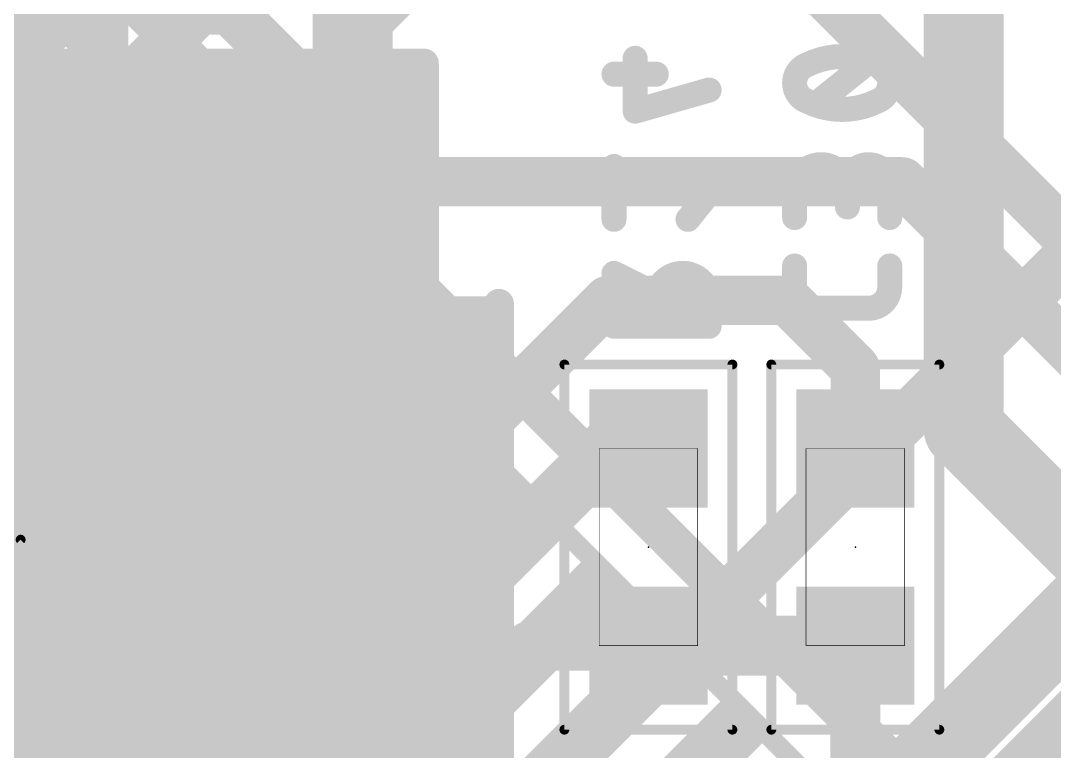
# Model space of a CAD drawing. Extents: x -4.1 to 63.7, y 1.1 to 51.7.
# Drawn here: x 14.52 to 19.76, y 6.46 to 10.17 of the extents above; entities that cross this region are included whole.
import ezdxf

# ---------------------------------------------------------------- set-up
doc = ezdxf.new("R2010")
doc.units = 0
for name, color, linetype in [('1', 12, 'CONTINUOUS'), ('15', 30, 'CONTINUOUS'), ('16', 132, 'CONTINUOUS'), ('18', 110, 'CONTINUOUS'), ('2', 41, 'CONTINUOUS'), ('21', 253, 'CONTINUOUS'), ('22', 253, 'CONTINUOUS'), ('24', 53, 'CONTINUOUS'), ('26', 253, 'CONTINUOUS'), ('40', 132, 'CONTINUOUS'), ('51', 253, 'CONTINUOUS'), ('52', 253, 'CONTINUOUS')]:
    doc.layers.add(name, color=color, linetype=linetype)

# ---------------------------------------------------------------- blocks, each defined once
blk = doc.blocks.new('RECT')
blk.add_solid([(-0.5, -0.5), (0.5, -0.5), (-0.5, 0.5), (0.5, 0.5)])
blk = doc.blocks.new('ROUNDV')
at = {"const_width": 0.5}
blk.add_lwpolyline([(0, -0.25, 1), (0, 0.25, 1), (0, -0.25)], format="xyb", dxfattribs=at)

msp = doc.modelspace()

# ---------------------------------------------------------------- linework, layer by layer
at = {"layer": '1'}
for points, const_width in [([(14.1497, 9.6599), (15.3, 10.8102)], 0.3048), ([(14.5032, 9.3063), (15.4969, 10.3)], 0.25), ([(15.9, 9.9), (15.5, 10.3)], 0.25), ([(15.9, 9.2889), (15.9, 9.9)], 0.25), ([(17.3316, 6.4779), (20.2, 9.3462)], 0.25), ([(15.2103, 8.5992), (15.9, 9.2889)], 0.25), ([(14.304, 8.4), (14.8568, 8.9527)], 0.3048), ([(15.5639, 8.2456), (15.0182, 7.7)], 0.3048), ([(14.6714, 7.7), (14.0945, 7.7)], 0.3048), ([(14.6792, 7.6922), (14.6714, 7.7)], 0.3048), ([(14.9106, 7.6922), (14.6792, 7.6922)], 0.3048), ([(14.9184, 7.7), (14.9106, 7.6922)], 0.3048), ([(15.0182, 7.7), (14.9184, 7.7)], 0.3048), ([(20.2, 7.6), (18.9, 6.3)], 0.25), ([(16.271, 7.5385), (15.6324, 6.9)], 0.25), ([(15.4329, 6.9), (14.515, 5.9821)], 0.4064), ([(15.4329, 6.9), (15.5, 6.9)], 0.4064), ([(15.6324, 6.9), (15.5, 6.9)], 0.25), ([(16.9781, 6.8314), (16.3, 6.1533)], 0.25)]:
    msp.add_lwpolyline(points, dxfattribs=dict(at, const_width=const_width))
for points, const_width in [([(15.9625, 9.9, 1), (15.8375, 9.9)], 0.125), ([(15.8558, 9.8558, 1), (15.9442, 9.9442)], 0.125), ([(14.459, 9.3505, 1), (14.5474, 9.2621)], 0.125), ([(15.9442, 9.2447, 1), (15.8558, 9.3331)], 0.125), ([(15.8375, 9.2889, 1), (15.9625, 9.2889)], 0.125), ([(14.9106, 8.8989, 1), (14.8029, 9.0066)], 0.1524), ([(15.1661, 8.6434, 1), (15.2545, 8.555)], 0.125), ([(15.6178, 8.1918, 1), (15.51, 8.2995)], 0.1524), ([(14.7253, 7.7539, 1), (14.6175, 7.6461)], 0.1524), ([(14.6792, 7.7684, 1), (14.6792, 7.616)], 0.1524), ([(14.6253, 7.6384, 1), (14.733, 7.7461)], 0.1524), ([(14.6714, 7.6238, 1), (14.6714, 7.7762)], 0.1524), ([(14.8567, 7.7461, 1), (14.9645, 7.6384)], 0.1524), ([(14.9184, 7.7762, 1), (14.9184, 7.6238)], 0.1524), ([(14.9723, 7.6461, 1), (14.8645, 7.7539)], 0.1524), ([(14.9106, 7.616, 1), (14.9106, 7.7684)], 0.1524), ([(14.9644, 7.7539, 1), (15.0721, 7.6461)], 0.1524), ([(15.0182, 7.6238, 1), (15.0182, 7.7762)], 0.1524), ([(16.3152, 7.4943, 1), (16.2268, 7.5827)], 0.125), ([(15.4329, 7.0016, 1), (15.4329, 6.7984)], 0.2032), ([(15.5048, 6.8282, 1), (15.3611, 6.9718)], 0.2032), ([(15.5, 6.7984, 1), (15.5, 7.0016)], 0.2032), ([(15.5, 6.9625, 1), (15.5, 6.8375)], 0.125), ([(15.5883, 6.9442, 1), (15.6766, 6.8558)], 0.125), ([(15.6324, 6.8375, 1), (15.6324, 6.9625)], 0.125), ([(17.0223, 6.7872, 1), (16.9339, 6.8756)], 0.125), ([(17.2874, 6.5221, 1), (17.3758, 6.4337)], 0.125)]:
    msp.add_lwpolyline(points, format="xyb", dxfattribs=dict(at, const_width=const_width))
at = {"layer": '15'}
for points, const_width in [([(38.6, 25.8), (14.8, 2)], 0.25), ([(16, 2.8), (37.45, 24.25)], 0.254)]:
    msp.add_lwpolyline(points, dxfattribs=dict(at, const_width=const_width))
at = {"layer": '16'}
for points, const_width in [([(18.15, 10.75), (19.9525, 8.9475)], 0.254), ([(16.4, 10.4), (16.2, 10.2)], 0.4064), ([(14.935, 9.1), (14.935, 10.3788)], 0.254), ([(16.2, 10.2), (16.2, 9.4)], 0.4064), ([(16.2, 9.4), (16.1, 9.5)], 0.25), ([(16.1, 9.5), (16.1, 9.118)], 0.25), ([(16.2468, 9.3532), (16.2, 9.4)], 0.25), ([(18.9877, 9.3532), (16.2468, 9.3532)], 0.25), ([(20.8109, 7.53), (18.9877, 9.3532)], 0.25), ([(16.1, 9.118), (16.205, 9.013)], 0.25), ([(13.752, 9.1), (14.935, 9.1)], 0.254), ([(14.935, 9.013), (14.935, 9.1)], 0.254), ([(16.3664, 7.6228), (17.4956, 8.752)], 0.25), ([(17.4956, 8.752), (18.4044, 8.752)], 0.25), ([(18.75, 8.4064), (18.4044, 8.752)], 0.25), ([(18.75, 8.4064), (18.75, 8)], 0.25), ([(17.5, 8), (14.9, 5.4)], 0.3048), ([(17.7, 8), (17.5, 8)], 0.3048), ([(13.6066, 7.6228), (16.3664, 7.6228)], 0.25), ([(17.7, 7), (18.75, 7)], 0.3048), ([(16.205, 6.105), (17.1, 7)], 0.254), ([(17.1, 7), (17.7, 7)], 0.254), ([(18.75, 7), (18.75, 6.05)], 0.254)]:
    msp.add_lwpolyline(points, dxfattribs=dict(at, const_width=const_width))
for points, const_width in [([(16.3016, 10.2, 1), (16.0984, 10.2)], 0.2032), ([(16.1282, 10.2718, 1), (16.2718, 10.1282)], 0.2032), ([(16.1442, 9.5442, 1), (16.0558, 9.4558)], 0.125), ([(16.1625, 9.5, 1), (16.0375, 9.5)], 0.125), ([(16.0984, 9.4, 1), (16.3016, 9.4)], 0.2032), ([(16.2442, 9.4442, 1), (16.1558, 9.3558)], 0.125), ([(16.1558, 9.3558, 1), (16.2442, 9.4442)], 0.125), ([(16.2468, 9.4157, 1), (16.2468, 9.2907)], 0.125), ([(16.2026, 9.309, 1), (16.291, 9.3974)], 0.125), ([(19.0319, 9.3974, 1), (18.9435, 9.309)], 0.125), ([(18.9877, 9.2907, 1), (18.9877, 9.4157)], 0.125), ([(16.1442, 9.1622, 1), (16.0558, 9.0738)], 0.125), ([(14.9985, 9.1, 1), (14.8715, 9.1)], 0.127), ([(14.935, 9.0365, 1), (14.935, 9.1635)], 0.127), ([(16.0375, 9.118, 1), (16.1625, 9.118)], 0.125), ([(14.8715, 9.1, 1), (14.9985, 9.1)], 0.127), ([(14.8715, 9.013, 1), (14.9985, 9.013)], 0.127), ([(16.1608, 8.9688, 1), (16.2492, 9.0572)], 0.125), ([(17.4956, 8.8145, 1), (17.4956, 8.6895)], 0.125), ([(17.5398, 8.7078, 1), (17.4514, 8.7962)], 0.125), ([(18.4486, 8.7962, 1), (18.3602, 8.7078)], 0.125), ([(18.4044, 8.6895, 1), (18.4044, 8.8145)], 0.125), ([(18.8125, 8.4064, 1), (18.6875, 8.4064)], 0.125), ([(18.7058, 8.3622, 1), (18.7942, 8.4506)], 0.125), ([(17.5, 8.0762, 1), (17.5, 7.9238)], 0.1524), ([(17.5539, 7.9461, 1), (17.4461, 8.0539)], 0.1524), ([(17.7, 7.9238, 1), (17.7, 8.0762)], 0.1524), ([(18.6875, 8, 1), (18.8125, 8)], 0.125), ([(16.3222, 7.667, 1), (16.4106, 7.5786)], 0.125), ([(16.3664, 7.5603, 1), (16.3664, 7.6853)], 0.125), ([(17.7, 7.0762, 1), (17.7, 6.9238)], 0.1524), ([(18.75, 6.9238, 1), (18.75, 7.0762)], 0.1524), ([(17.1, 7.0635, 1), (17.1, 6.9365)], 0.127), ([(17.1449, 6.9551, 1), (17.0551, 7.0449)], 0.127), ([(17.7, 6.9365, 1), (17.7, 7.0635)], 0.127), ([(18.8135, 7, 1), (18.6865, 7)], 0.127)]:
    msp.add_lwpolyline(points, format="xyb", dxfattribs=dict(at, const_width=const_width))
at = {"layer": '2', "const_width": 0.4064}
for points in [[(19.3, 13.8), (19.3, 8.1)], [(19.3, 8.1), (20.4, 7)]]:
    msp.add_lwpolyline(points, dxfattribs=at)
at = {"layer": '2', "const_width": 0.2032}
for points in [[(19.3718, 8.1718, 1), (19.2282, 8.0282)], [(19.1984, 8.1, 1), (19.4016, 8.1)]]:
    msp.add_lwpolyline(points, format="xyb", dxfattribs=at)
at = {"layer": '21', "const_width": 0.2}
for points in [[(19.0909, 6.2573), (12.5148, 12.8333)], [(25.667, 12.8333), (19.0909, 6.2573)]]:
    msp.add_lwpolyline(points, dxfattribs=at)
at = {"layer": '22', "const_width": 0.1524}
msp.add_lwpolyline([(16.9416, 8.7336), (16.9416, 4.4664)], dxfattribs=at)
at = {"layer": '22', "const_width": 0.0762}
msp.add_lwpolyline([(16.9797, 8.7336, 1), (16.9035, 8.7336)], format="xyb", dxfattribs=at)
at = {"layer": '24', "const_width": 0.1524}
msp.add_lwpolyline([(14.046, 6.6), (14.554, 6.6)], dxfattribs=at)
at = {"layer": '24', "const_width": 0.0762}
msp.add_lwpolyline([(14.554, 6.5619, 1), (14.554, 6.6381)], format="xyb", dxfattribs=at)
at = {"layer": '24'}
for p in [(17.7, 7.5), (18.75, 7.5)]:
    msp.add_point(p, dxfattribs=at)
at = {"layer": '26', "const_width": 0.127}
for points in [[(17.6327, 9.7114), (17.6327, 9.9795)], [(18.5491, 9.7471), (18.8173, 9.9616)], [(17.74, 9.8991), (17.5255, 9.8991)], [(18.0081, 9.8186), (17.6327, 9.7114)], [(17.5255, 9.1628), (17.5255, 9.4309)], [(18.71, 9.3325), (18.71, 9.2253)], [(18.9245, 9.1717), (18.9245, 9.3325)], [(18.0081, 9.2968), (17.5255, 9.2968)], [(17.9009, 9.1628), (18.0081, 9.2968)], [(18.4419, 9.1717), (18.4419, 9.3057)], [(18.4419, 8.9261), (18.4419, 8.8188)], [(18.9245, 8.8188), (18.9245, 8.9261)], [(17.5255, 8.8886), (17.74, 8.7814)], [(17.74, 8.7546), (17.74, 8.6205)], [(18.0081, 8.6205), (18.0081, 8.7546)], [(18.5491, 8.7116), (18.8173, 8.7116)], [(17.5255, 8.6205), (18.0081, 8.6205)]]:
    msp.add_lwpolyline(points, dxfattribs=at)
at = {"layer": '26'}
for points, const_width in [([(17.6645, 9.9795, 1), (17.601, 9.9795)], 0.0635), ([(18.6832, 9.9884, 0.1139), (18.5089, 9.9482)], 0.127), ([(18.6832, 10.0202, 1), (18.6832, 9.9567)], 0.0635), ([(18.8575, 9.9482, 0.1139), (18.6832, 9.9884)], 0.127), ([(18.6832, 9.9567, 1), (18.6832, 10.0202)], 0.0635), ([(18.8371, 9.9368, 1), (18.7974, 9.9864)], 0.0635), ([(18.5089, 9.9482, 0.3205), (18.4419, 9.8544)], 0.127), ([(18.495, 9.9767, 1), (18.5228, 9.9197)], 0.0635), ([(18.5192, 9.9182, 1), (18.4986, 9.9782)], 0.0635), ([(18.9245, 9.8544, 0.3205), (18.8575, 9.9482)], 0.127), ([(18.8678, 9.9782, 1), (18.8472, 9.9182)], 0.0635), ([(18.8436, 9.9197, 1), (18.8714, 9.9767)], 0.0635), ([(17.5255, 9.9308, 1), (17.5255, 9.8673)], 0.0635), ([(17.74, 9.8673, 1), (17.74, 9.9308)], 0.0635), ([(18.4419, 9.8544, 0.3205), (18.5089, 9.7605)], 0.127), ([(18.4736, 9.8543, 1), (18.4102, 9.8544)], 0.0635), ([(18.8575, 9.7605, 0.3205), (18.9245, 9.8544)], 0.127), ([(18.9562, 9.8543, 1), (18.8928, 9.8544)], 0.0635), ([(18.0168, 9.7881, 1), (17.9994, 9.8492)], 0.0635), ([(18.4102, 9.8543, 1), (18.4736, 9.8544)], 0.0635), ([(18.8928, 9.8544, 1), (18.9562, 9.8543)], 0.0635), ([(18.5228, 9.7891, 1), (18.495, 9.732)], 0.0635), ([(18.5089, 9.7605, 0.1139), (18.6832, 9.7203)], 0.127), ([(18.4986, 9.7305, 1), (18.5192, 9.7905)], 0.0635), ([(18.6832, 9.7203, 0.1139), (18.8575, 9.7605)], 0.127), ([(18.8472, 9.7905, 1), (18.8678, 9.7305)], 0.0635), ([(18.8714, 9.732, 1), (18.8436, 9.7891)], 0.0635), ([(17.624, 9.7419, 1), (17.6415, 9.6809)], 0.0635), ([(18.5293, 9.7719, 1), (18.569, 9.7223)], 0.0635), ([(18.6832, 9.752, 1), (18.6832, 9.6885)], 0.0635), ([(18.6832, 9.6885, 1), (18.6832, 9.752)], 0.0635), ([(17.601, 9.7114, 1), (17.6645, 9.7114)], 0.0635), ([(17.5572, 9.4309, 1), (17.4938, 9.4309)], 0.0635), ([(18.71, 9.3057, 1), (18.4419, 9.3057)], 0.127), ([(18.9245, 9.3325, 1), (18.71, 9.3325)], 0.127), ([(18.7418, 9.3325, 1), (18.6783, 9.3325)], 0.0635), ([(18.9563, 9.3325, 1), (18.8928, 9.3325)], 0.0635), ([(17.5255, 9.3286, 1), (17.5255, 9.2651)], 0.0635), ([(18.0329, 9.277, 1), (17.9833, 9.3167)], 0.0635), ([(18.0081, 9.2651, 1), (18.0081, 9.3286)], 0.0635), ([(18.4736, 9.3057, 1), (18.4102, 9.3057)], 0.0635), ([(18.4102, 9.3057, 1), (18.4736, 9.3057)], 0.0635), ([(18.6783, 9.3325, 1), (18.7418, 9.3325)], 0.0635), ([(18.6783, 9.3057, 1), (18.7418, 9.3057)], 0.0635), ([(18.8928, 9.3325, 1), (18.9563, 9.3325)], 0.0635), ([(18.6783, 9.2253, 1), (18.7418, 9.2253)], 0.0635), ([(17.4938, 9.1628, 1), (17.5572, 9.1628)], 0.0635), ([(17.8761, 9.1826, 1), (17.9256, 9.1429)], 0.0635), ([(18.4102, 9.1717, 1), (18.4736, 9.1717)], 0.0635), ([(18.8928, 9.1717, 1), (18.9563, 9.1717)], 0.0635), ([(18.4736, 8.9261, 1), (18.4102, 8.9261)], 0.0635), ([(18.9563, 8.9261, 1), (18.8928, 8.9261)], 0.0635), ([(17.5397, 8.917, 1), (17.5113, 8.8602)], 0.0635), ([(18.0081, 8.7546, 1), (17.74, 8.7546)], 0.127), ([(18.4419, 8.8188, 0.4142), (18.5491, 8.7116)], 0.127), ([(18.4736, 8.8188, 1), (18.4102, 8.8188)], 0.0635), ([(18.8173, 8.7116, 0.4142), (18.9245, 8.8188)], 0.127), ([(18.9562, 8.8188, 1), (18.8928, 8.8188)], 0.0635), ([(17.7717, 8.7546, 1), (17.7082, 8.7546)], 0.0635), ([(17.7258, 8.753, 1), (17.7542, 8.8098)], 0.0635), ([(18.0399, 8.7546, 1), (17.9764, 8.7546)], 0.0635), ([(18.4102, 8.8188, 1), (18.4736, 8.8188)], 0.0635), ([(18.8928, 8.8188, 1), (18.9563, 8.8188)], 0.0635), ([(17.7082, 8.7546, 1), (17.7717, 8.7546)], 0.0635), ([(17.9764, 8.7546, 1), (18.0399, 8.7546)], 0.0635), ([(18.5491, 8.7433, 1), (18.5491, 8.6798)], 0.0635), ([(18.5491, 8.6798, 1), (18.5491, 8.7433)], 0.0635), ([(18.8173, 8.7433, 1), (18.8173, 8.6798)], 0.0635), ([(18.8173, 8.6798, 1), (18.8173, 8.7433)], 0.0635), ([(17.5255, 8.6522, 1), (17.5255, 8.5887)], 0.0635), ([(18.0081, 8.5887, 1), (18.0081, 8.6522)], 0.0635), ([(17.7082, 8.6205, 1), (17.7717, 8.6205)], 0.0635), ([(17.9764, 8.6205, 1), (18.0399, 8.6205)], 0.0635)]:
    msp.add_lwpolyline(points, format="xyb", dxfattribs=dict(at, const_width=const_width))
at = {"layer": '40'}
for points, const_width in [([(16.5606, 9.9528), (12.0394, 9.9528)], 0.1524), ([(16.5606, 9.9528), (12.0394, 9.9528)], 0.1524), ([(16.5606, 8.6955), (16.5606, 9.9528)], 0.1524), ([(16.5606, 9.9528), (16.5606, 8.6828)], 0.1524), ([(12.0394, 9.906), (16.5606, 9.906)], 0.1524), ([(12.0394, 9.7536), (16.5606, 9.7536)], 0.1524), ([(12.0394, 9.6012), (16.5606, 9.6012)], 0.1524), ([(12.0394, 9.4488), (16.5606, 9.4488)], 0.1524), ([(12.0394, 9.2964), (16.5606, 9.2964)], 0.1524), ([(12.0394, 9.144), (16.5606, 9.144)], 0.1524), ([(12.0394, 8.9916), (16.5606, 8.9916)], 0.1524), ([(12.0394, 8.8392), (16.5606, 8.8392)], 0.1524), ([(11.6965, 8.6868), (16.9035, 8.6868)], 0.1524), ([(16.9035, 8.6955), (16.5606, 8.6955)], 0.1524), ([(16.8908, 8.6828), (16.5606, 8.6828)], 0.1524), ([(16.8908, 4.5172), (16.8908, 8.6828)], 0.1524), ([(16.9035, 4.5045), (16.9035, 8.6955)], 0.1524), ([(11.6965, 8.5344), (16.9035, 8.5344)], 0.1524), ([(11.6965, 8.382), (16.9035, 8.382)], 0.1524), ([(17.2738, 6.5738), (17.2738, 8.4262)], 0.05), ([(17.2738, 8.4262), (18.1262, 8.4262)], 0.05), ([(18.1262, 8.4262), (18.1262, 6.5738)], 0.05), ([(18.3238, 6.5738), (18.3238, 8.4262)], 0.05), ([(18.3238, 8.4262), (19.1762, 8.4262)], 0.05), ([(19.1762, 8.4262), (19.1762, 6.5738)], 0.05), ([(11.6965, 8.2296), (16.9035, 8.2296)], 0.1524), ([(11.6965, 8.0772), (16.9035, 8.0772)], 0.1524), ([(11.6965, 7.9248), (16.9035, 7.9248)], 0.1524), ([(11.6965, 7.7724), (16.9035, 7.7724)], 0.1524), ([(11.6965, 7.62), (16.9035, 7.62)], 0.1524), ([(11.6965, 7.4676), (16.9035, 7.4676)], 0.1524), ([(11.6965, 7.3152), (16.9035, 7.3152)], 0.1524), ([(11.6965, 7.1628), (16.9035, 7.1628)], 0.1524), ([(11.6965, 7.0104), (16.9035, 7.0104)], 0.1524), ([(11.6965, 6.858), (16.9035, 6.858)], 0.1524), ([(11.6965, 6.7056), (16.9035, 6.7056)], 0.1524), ([(11.6965, 6.5532), (16.9035, 6.5532)], 0.1524), ([(18.1262, 6.5738), (17.2738, 6.5738)], 0.05), ([(19.1762, 6.5738), (18.3238, 6.5738)], 0.05), ([(11.6965, 6.4008), (16.9035, 6.4008)], 0.1524)]:
    msp.add_lwpolyline(points, dxfattribs=dict(at, const_width=const_width))
for points, const_width in [([(16.5987, 9.9528, 1), (16.5225, 9.9528)], 0.0762), ([(16.5987, 9.9528, 1), (16.5225, 9.9528)], 0.0762), ([(16.5606, 9.9147, 1), (16.5606, 9.9909)], 0.0762), ([(16.5606, 9.9147, 1), (16.5606, 9.9909)], 0.0762), ([(16.5606, 9.8679, 1), (16.5606, 9.9441)], 0.0762), ([(16.5606, 9.7155, 1), (16.5606, 9.7917)], 0.0762), ([(16.5606, 9.5631, 1), (16.5606, 9.6393)], 0.0762), ([(16.5606, 9.4107, 1), (16.5606, 9.4869)], 0.0762), ([(16.5606, 9.2583, 1), (16.5606, 9.3345)], 0.0762), ([(16.5606, 9.1059, 1), (16.5606, 9.1821)], 0.0762), ([(16.5606, 8.9535, 1), (16.5606, 9.0297)], 0.0762), ([(16.5606, 8.8011, 1), (16.5606, 8.8773)], 0.0762), ([(16.5606, 8.7336, 1), (16.5606, 8.6574)], 0.0762), ([(16.5606, 8.7209, 1), (16.5606, 8.6447)], 0.0762), ([(16.9289, 8.6828, 1), (16.8527, 8.6828)], 0.0762), ([(16.9416, 8.6955, 1), (16.8654, 8.6955)], 0.0762), ([(16.8908, 8.6447, 1), (16.8908, 8.7209)], 0.0762), ([(16.9035, 8.6574, 1), (16.9035, 8.7336)], 0.0762), ([(16.9035, 8.6487, 1), (16.9035, 8.7249)], 0.0762), ([(16.5225, 8.6955, 1), (16.5987, 8.6955)], 0.0762), ([(16.5225, 8.6828, 1), (16.5987, 8.6828)], 0.0762), ([(16.9035, 8.4963, 1), (16.9035, 8.5725)], 0.0762), ([(16.9035, 8.3439, 1), (16.9035, 8.4201)], 0.0762), ([(17.2863, 8.4262, 1), (17.2613, 8.4262)], 0.025), ([(17.2738, 8.4387, 1), (17.2738, 8.4137)], 0.025), ([(18.1387, 8.4262, 1), (18.1137, 8.4262)], 0.025), ([(18.1262, 8.4137, 1), (18.1262, 8.4387)], 0.025), ([(18.3363, 8.4262, 1), (18.3113, 8.4262)], 0.025), ([(18.3238, 8.4387, 1), (18.3238, 8.4137)], 0.025), ([(19.1887, 8.4262, 1), (19.1637, 8.4262)], 0.025), ([(19.1762, 8.4137, 1), (19.1762, 8.4387)], 0.025), ([(16.9035, 8.1915, 1), (16.9035, 8.2677)], 0.0762), ([(16.9035, 8.0391, 1), (16.9035, 8.1153)], 0.0762), ([(16.9035, 7.8867, 1), (16.9035, 7.9629)], 0.0762), ([(16.9035, 7.7343, 1), (16.9035, 7.8105)], 0.0762), ([(16.9035, 7.5819, 1), (16.9035, 7.6581)], 0.0762), ([(16.9035, 7.4295, 1), (16.9035, 7.5057)], 0.0762), ([(16.9035, 7.2771, 1), (16.9035, 7.3533)], 0.0762), ([(16.9035, 7.1247, 1), (16.9035, 7.2009)], 0.0762), ([(16.9035, 6.9723, 1), (16.9035, 7.0485)], 0.0762), ([(16.9035, 6.8199, 1), (16.9035, 6.8961)], 0.0762), ([(16.9035, 6.6675, 1), (16.9035, 6.7437)], 0.0762), ([(16.9035, 6.5151, 1), (16.9035, 6.5913)], 0.0762), ([(17.2738, 6.5863, 1), (17.2738, 6.5613)], 0.025), ([(17.2613, 6.5738, 1), (17.2863, 6.5738)], 0.025), ([(18.1137, 6.5738, 1), (18.1387, 6.5738)], 0.025), ([(18.1262, 6.5613, 1), (18.1262, 6.5863)], 0.025), ([(18.3238, 6.5863, 1), (18.3238, 6.5613)], 0.025), ([(18.3113, 6.5738, 1), (18.3363, 6.5738)], 0.025), ([(19.1637, 6.5738, 1), (19.1887, 6.5738)], 0.025), ([(19.1762, 6.5613, 1), (19.1762, 6.5863)], 0.025), ([(16.9035, 6.3627, 1), (16.9035, 6.4389)], 0.0762)]:
    msp.add_lwpolyline(points, format="xyb", dxfattribs=dict(at, const_width=const_width))
at = {"layer": '51'}
for points, const_width in [([(19.0909, 3.3228), (9.5803, 12.8333)], 0.05), ([(19.0909, 5.7623), (12.0199, 12.8333)], 0.1), ([(26.162, 12.8333), (19.0909, 5.7623)], 0.1), ([(11.0502, 4.0729), (14.515, 7.5377)], 0.05), ([(14.515, 7.5377), (16.0706, 5.9821)], 0.05)]:
    msp.add_lwpolyline(points, dxfattribs=dict(at, const_width=const_width))
at = {"layer": '51', "const_width": 0.025}
for points in [[(14.5238, 7.5465, 1), (14.5062, 7.5289)], [(14.5238, 7.5289, 1), (14.5062, 7.5465)]]:
    msp.add_lwpolyline(points, format="xyb", dxfattribs=at)
at = {"layer": '52'}
for points, const_width in [([(14.681, 8.5812), (14.681, 9.6988)], 0.1524), ([(14.681, 9.6988), (15.189, 9.6988)], 0.1524), ([(15.189, 9.6988), (15.189, 8.5812)], 0.1524), ([(15.951, 8.5812), (15.951, 9.6988)], 0.1524), ([(15.951, 9.6988), (16.459, 9.6988)], 0.1524), ([(16.459, 9.6988), (16.459, 8.5812)], 0.1524), ([(11.8108, 8.5812), (16.7892, 8.5812)], 0.1524), ([(15.189, 8.5812), (14.681, 8.5812)], 0.1524), ([(16.459, 8.5812), (15.951, 8.5812)], 0.1524), ([(16.7892, 8.5812), (16.7892, 6.2952)], 0.1524), ([(17.95, 8), (17.45, 8)], 0.0025), ([(17.45, 8), (17.45, 7)], 0.0025), ([(17.95, 7), (17.95, 8)], 0.0025), ([(19, 8), (18.5, 8)], 0.0025), ([(18.5, 8), (18.5, 7)], 0.0025), ([(19, 7), (19, 8)], 0.0025), ([(17.45, 7), (17.95, 7)], 0.0025), ([(18.5, 7), (19, 7)], 0.0025)]:
    msp.add_lwpolyline(points, dxfattribs=dict(at, const_width=const_width))
for points, const_width in [([(14.7191, 9.6988, 1), (14.6429, 9.6988)], 0.0762), ([(14.681, 9.7369, 1), (14.681, 9.6607)], 0.0762), ([(15.2271, 9.6988, 1), (15.1509, 9.6988)], 0.0762), ([(15.189, 9.6607, 1), (15.189, 9.7369)], 0.0762), ([(15.9891, 9.6988, 1), (15.9129, 9.6988)], 0.0762), ([(15.951, 9.7369, 1), (15.951, 9.6607)], 0.0762), ([(16.4971, 9.6988, 1), (16.4209, 9.6988)], 0.0762), ([(16.459, 9.6607, 1), (16.459, 9.7369)], 0.0762), ([(14.681, 8.6193, 1), (14.681, 8.5431)], 0.0762), ([(15.189, 8.5431, 1), (15.189, 8.6193)], 0.0762), ([(15.951, 8.6193, 1), (15.951, 8.5431)], 0.0762), ([(16.459, 8.5431, 1), (16.459, 8.6193)], 0.0762), ([(16.8273, 8.5812, 1), (16.7511, 8.5812)], 0.0762), ([(16.7892, 8.5431, 1), (16.7892, 8.6193)], 0.0762), ([(14.6429, 8.5812, 1), (14.7191, 8.5812)], 0.0762), ([(15.1509, 8.5812, 1), (15.2271, 8.5812)], 0.0762), ([(15.9129, 8.5812, 1), (15.9891, 8.5812)], 0.0762), ([(16.4209, 8.5812, 1), (16.4971, 8.5812)], 0.0762), ([(17.45, 8.0006, 1), (17.45, 7.9994)], 0.0013), ([(17.4506, 8, 1), (17.4494, 8)], 0.0013), ([(17.9506, 8, 1), (17.9494, 8)], 0.0013), ([(17.95, 7.9994, 1), (17.95, 8.0006)], 0.0013), ([(18.5, 8.0006, 1), (18.5, 7.9994)], 0.0013), ([(18.5006, 8, 1), (18.4994, 8)], 0.0013), ([(19.0006, 8, 1), (18.9994, 8)], 0.0013), ([(19, 7.9994, 1), (19, 8.0006)], 0.0013), ([(16.8146, 6.9048, 1), (16.7892, 6.2952)], 0.1524), ([(16.813, 6.8667, 1), (16.8162, 6.9429)], 0.0762), ([(17.45, 7.0006, 1), (17.45, 6.9994)], 0.0013), ([(17.4494, 7, 1), (17.4506, 7)], 0.0013), ([(17.9494, 7, 1), (17.9506, 7)], 0.0013), ([(17.95, 6.9994, 1), (17.95, 7.0006)], 0.0013), ([(18.5, 7.0006, 1), (18.5, 6.9994)], 0.0013), ([(18.4994, 7, 1), (18.5006, 7)], 0.0013), ([(18.9994, 7, 1), (19.0006, 7)], 0.0013), ([(19, 6.9994, 1), (19, 7.0006)], 0.0013)]:
    msp.add_lwpolyline(points, format="xyb", dxfattribs=dict(at, const_width=const_width))

# ---------------------------------------------------------------- block references
at = {"layer": '1'}
for p, xscale, yscale, rotation in [((14.1497, 9.6599), 1.475, 0.3, 45), ((14.5032, 9.3063), 1.475, 0.3, 45), ((14.8568, 8.9527), 1.475, 0.3, 45), ((15.2103, 8.5992), 1.475, 0.3, 45), ((15.5639, 8.2456), 1.475, 0.3, 45), ((15.9174, 7.8921), 1.475, 0.3, 45), ((16.271, 7.5385), 1.475, 0.3, 45), ((16.6245, 7.185), 1.475, 0.3, 45), ((16.9781, 6.8314), 1.475, 0.3, 45), ((17.3316, 6.4779), 1.475, 0.3, 45), ((14.515, 5.9821), 1.7, 1.3, 225), ((17.6852, 6.1243), 1.475, 0.3, 45)]:
    msp.add_blockref('RECT', p, dxfattribs=dict(at, xscale=xscale, yscale=yscale, rotation=rotation))
at = {"layer": '16'}
for p, xscale, yscale, rotation in [((14.935, 9.013), 1.6764, 0.508, 90), ((16.205, 9.013), 1.6764, 0.508, 90), ((17.7, 8), 0.6, 0.6, 90), ((18.75, 8), 0.6, 0.6, 270), ((17.7, 7), 0.6, 0.6, 90), ((18.75, 7), 0.6, 0.6, 270)]:
    msp.add_blockref('RECT', p, dxfattribs=dict(at, xscale=xscale, yscale=yscale, rotation=rotation))
at = {"layer": '18', "xscale": 0.4024, "yscale": 0.4024}
msp.add_blockref('ROUNDV', (15.5, 10.3), dxfattribs=at)
msp.add_blockref('ROUNDV', (15.5, 10.3), dxfattribs=at)
at = {"layer": '52', "xscale": 0.2, "yscale": 0.5}
for p, rotation in [((17.7, 7.9), 270), ((18.75, 7.9), 270), ((17.7, 7.1), 90), ((18.75, 7.1), 90)]:
    msp.add_blockref('RECT', p, dxfattribs=dict(at, rotation=rotation))

doc.saveas('drawing.dxf')
